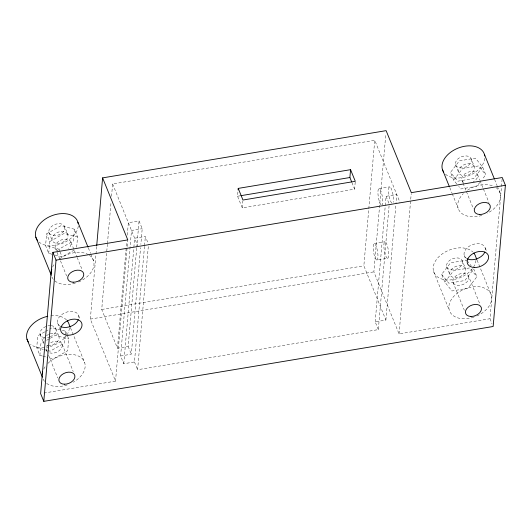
<?xml version="1.0" encoding="UTF-8"?>
<svg xmlns="http://www.w3.org/2000/svg" width="532" height="532" viewBox="0 0 532 532"><rect width="100%" height="100%" fill="white"/><g stroke="black" fill="none" stroke-linecap="round" stroke-linejoin="round"><path stroke-width="0.4" stroke-dasharray="2.66 2" d="M42.247 355.994L39.887 355.363L36.735 347.609L37.759 335.838L44.961 331.742M51.883 254.21L48.738 253.372L45.586 245.618L46.61 233.854L61.014 225.654L74.407 229.219L77.552 236.973L76.535 248.743M39.887 355.363L40.904 343.592L43.79 341.956M48.738 253.372L49.755 241.608L46.61 233.854M65.15 335.918L64.532 342.98L50.128 351.18L47.76 350.548M65.217 335.133L65.556 331.21L52.169 327.639L50.008 328.869M74.407 229.219L73.383 240.989L58.972 249.189L45.586 245.618M67.557 336.144L68.701 338.964L67.684 350.734L53.273 358.934L46.976 357.251M43.897 393.062L115.53 381.125L90.347 319.094L96.651 246.422M136.691 248.178L128.165 346.452L117.466 348.234L101.725 309.471L107.384 244.228M107.457 243.403L111.042 202.113M111.54 196.328L112.618 183.946L374.741 140.275L399.931 202.3M117.466 348.234L126.709 241.708M127.288 235.097L128.358 222.708L139.058 220.926L142.204 228.68L140.847 244.374M115.53 381.125L127.786 239.905M144.498 246.343L134.463 361.959L123.763 363.742L120.618 355.988L131.51 230.462L142.204 228.68M123.763 363.742L133.798 248.125M133.871 247.3L134.656 238.216L145.356 236.434L148.215 243.483M136.764 247.353L139.058 220.926M120.618 355.988L131.318 354.206L140.561 247.673M144.564 245.518L145.356 236.434M389.085 205.738L378.338 329.607L137.615 369.713L148.501 244.188M355.223 182.097L354.611 189.153L242.273 207.872L237.551 196.242L238.03 190.749M242.273 207.872L242.885 200.81M378.338 329.607L375.193 321.853L385.893 320.071L363.855 265.8L374.741 140.275M502.108 179.158L489.999 318.741L399.06 333.89L373.87 271.859L385.833 133.951M375.193 321.853L385.221 206.236M385.294 205.412L386.086 196.328L396.779 194.546L395.994 203.63M385.893 320.071L395.921 204.454M399.06 333.89L411.236 193.502M456.715 183.906L453.656 180.115L450.511 172.361L459.415 160.83L475.468 158.157L482.604 167.015L485.756 174.769L482.291 179.251M453.656 180.115L462.567 168.584L478.614 165.911L485.756 174.769M482.604 167.015L473.699 178.539L457.653 181.213L450.511 172.361M479.817 182.449L476.845 186.293L460.798 188.966L458.757 186.439M441.66 274.352L448.802 283.204L464.848 280.53L473.759 268.999L476.905 276.753L468 288.284L451.947 290.957L444.812 282.106L441.66 274.352L450.571 262.821L466.617 260.148M444.812 282.106L453.716 270.575L469.763 267.902L476.905 276.753M49.755 241.608L64.166 233.402L77.552 236.973M55.035 255.054L62.124 256.943L74.374 249.974M45.686 331.33L49.283 329.281M46.67 340.314L49.549 338.678M50.274 338.266L55.315 335.393L68.701 338.964M237.551 196.242L239.992 195.836M379.03 188.627L389.73 186.845M374.262 243.543L384.962 241.761M376.882 260.088A8.379 2.015 80.5 0 0 376.676 247.639A8.379 2.015 80.5 0 0 373.158 247.719A8.379 2.015 80.5 0 0 376.882 260.088L387.582 258.306A8.379 2.015 80.5 0 0 387.376 245.857A8.379 2.015 80.5 0 0 383.858 245.937A8.379 2.015 80.5 0 0 387.582 258.306M101.725 309.471L363.855 265.8M90.347 319.094L373.87 271.859M36.735 347.609L43.039 349.291M43.824 349.497L46.976 350.335M43.039 356.201L46.184 357.045M467.129 260.78L471.206 265.84M494.62 179.51L497.088 185.595M497.393 186.353L500.173 193.196M471.292 159.121A8.379 5.553 -22.1 0 1 460.838 167.959A8.379 5.553 -22.1 0 1 458.099 158.716A8.379 5.553 -22.1 0 1 471.292 159.121L474.444 166.875A8.379 5.553 -22.1 0 1 463.99 175.713A8.379 5.553 -22.1 0 1 461.244 166.469A8.379 5.553 -22.1 0 1 474.444 166.875M477.59 174.622L479.738 179.922M480.05 180.674L483.116 188.242M483.428 189L488.955 202.612M455.525 164.747L458.677 172.501M461.823 180.255L462.747 182.523M463.053 183.281L466.125 190.842M466.431 191.6L473.493 208.996M485.237 247.945L486.953 252.175M449.799 187.683L451.954 193.003M452.267 193.761L458.132 208.205M477.124 260.221L491.322 295.187M464.217 255.446L466.218 260.381M489.999 318.741L492 323.675M462.441 261.106A8.379 5.553 -22.1 0 1 451.987 269.95A8.379 5.553 -22.1 0 1 449.247 260.707A8.379 5.553 -22.1 0 1 462.441 261.106L465.593 268.86A8.379 5.553 -22.1 0 1 455.139 277.704A8.379 5.553 -22.1 0 1 452.393 268.461A8.379 5.553 -22.1 0 1 465.593 268.86M468.739 276.613A8.379 5.553 -22.1 0 1 458.285 285.458A8.379 5.553 -22.1 0 1 455.545 276.214A8.379 5.553 -22.1 0 1 468.739 276.613L479.798 303.845M446.681 266.738L449.826 274.492M452.971 282.246L464.336 310.229M433.54 271.426L449.281 310.196M386.086 196.328L389.231 204.082M351.958 182.616L354.611 189.153M112.618 183.946L137.801 245.97M88.365 248.005L90.526 253.325M90.832 254.09L93.612 260.926M128.165 346.452L131.318 354.206M134.463 361.959L137.615 369.713M64.731 226.851A8.379 5.553 -22.1 0 1 54.277 235.696A8.379 5.553 -22.1 0 1 51.538 226.452A8.379 5.553 -22.1 0 1 64.731 226.851L67.877 234.605A8.379 5.553 -22.1 0 1 57.423 243.45A8.379 5.553 -22.1 0 1 54.683 234.206A8.379 5.553 -22.1 0 1 67.877 234.605M71.029 242.359L76.861 256.73M77.173 257.488L82.394 270.349M58.972 249.189L59.83 251.303M60.123 252.008L62.124 256.943M48.964 232.477L52.116 240.231M55.261 247.985L60.176 260.088M60.482 260.846L66.626 275.975M78.676 315.675L80.392 319.905M70.563 327.951L84.761 362.917M65.556 331.21L67.271 335.439M57.656 323.183L59.943 328.823M55.88 328.843L59.032 336.596M62.178 344.35L73.236 371.582M40.113 334.468L43.265 342.222M46.41 349.976L47.335 352.244M48.565 355.27L57.775 377.966M391.778 203.118A8.379 2.015 80.5 0 1 388.626 191.021A8.379 2.015 80.5 0 1 391.545 189.232A8.379 2.015 80.5 0 1 393.188 202.253M381.078 204.9A8.379 2.015 80.5 0 1 377.926 192.192A8.379 2.015 80.5 0 1 381.251 192.112A8.379 2.015 80.5 0 1 382.129 204.88M60.116 326.236A11.172 7.401 -22.1 0 1 65.596 312.483A11.172 7.401 -22.1 0 1 78.583 319.04M51.218 325.67A8.379 5.553 -22.1 0 1 56.02 330.319A8.379 5.553 -22.1 0 1 50.261 336.729M49.582 336.995A8.379 5.553 -22.1 0 1 47.488 337.541M44.774 337.64A8.379 5.553 -22.1 0 1 40.498 331.163A8.379 5.553 -22.1 0 1 50.567 325.624M466.684 258.505A11.172 7.401 -22.1 0 1 471.259 245.132A11.172 7.401 -22.1 0 1 485.423 249.914M78.244 226.1A22.344 14.81 -22.1 0 1 62.164 243.49A22.344 14.81 -22.1 0 1 38.736 241.774M69.393 328.091A22.344 14.81 -22.1 0 1 67.644 333.67M67.245 334.369A22.344 14.81 -22.1 0 1 49.842 346.638M49.037 346.851A22.344 14.81 -22.1 0 1 30.517 344.304M50.952 315.742A22.344 14.81 -22.1 0 1 66.686 320.124M89.396 255.28A22.344 14.81 -22.1 0 1 78.171 282.146M75.238 283.184A22.344 14.81 -22.1 0 1 53.898 279.965M53.38 279.367A22.344 14.81 -22.1 0 1 51.571 275.935M52.588 267.117A22.344 14.81 -22.1 0 1 54.736 263.673M59.657 258.871A22.344 14.81 -22.1 0 1 88.684 254.815M58.128 250.758A8.379 5.553 -22.1 0 1 57.163 242.572A8.379 5.553 -22.1 0 1 68.861 239.885A8.379 5.553 -22.1 0 1 68.455 248.391M47.86 363.429A22.344 14.81 -22.1 0 1 80.851 357.484A22.344 14.81 -22.1 0 1 73.263 382.229M67.178 384.929A22.344 14.81 -22.1 0 1 45.047 381.956M44.528 381.358A22.344 14.81 -22.1 0 1 42.72 377.926M43.737 369.108A22.344 14.81 -22.1 0 1 45.892 365.664M50.254 333.85A8.379 5.553 -22.1 0 1 59.138 338.332A8.379 5.553 -22.1 0 1 48.578 345.441M47.927 345.394A8.379 5.553 -22.1 0 1 46.69 345.175M43.943 343.512A8.379 5.553 -22.1 0 1 44.455 337.627M46.377 335.765A8.379 5.553 -22.1 0 1 49.562 334.069M50.726 342.734A8.379 5.553 -22.1 0 1 62.317 345.827A8.379 5.553 -22.1 0 1 49.842 352.929M47.089 351.26A8.379 5.553 -22.1 0 1 47.601 345.381M473.739 317.192A22.344 14.81 -22.1 0 1 450.158 301.677A22.344 14.81 -22.1 0 1 486.567 289.182A22.344 14.81 -22.1 0 1 474.524 316.926M495.964 187.55A22.344 14.81 -22.1 0 1 487.398 213.192M481.799 215.453A22.344 14.81 -22.1 0 1 460.12 211.856A22.344 14.81 -22.1 0 1 463.272 193.701M467.542 190.19A22.344 14.81 -22.1 0 1 493.257 186.08M484.805 158.37A22.344 14.81 -22.1 0 1 467.635 176.165A22.344 14.81 -22.1 0 1 444.2 172.867M475.96 260.361A22.344 14.81 -22.1 0 1 472.908 268.008M472.409 268.68A22.344 14.81 -22.1 0 1 440.31 278.482A22.344 14.81 -22.1 0 1 440.676 255.107A22.344 14.81 -22.1 0 1 472.675 251.816M463.671 182.543A8.379 5.553 -22.1 0 1 464.941 173.791A8.379 5.553 -22.1 0 1 476.572 172.967A8.379 5.553 -22.1 0 1 473.274 181.864"/><path stroke-width="0.8" d="M102.596 177.881L127.786 239.905L52.894 252.387L40.638 393.6L43.79 401.354L493.144 326.495L505.4 185.276L502.255 177.522L411.309 192.67L386.126 130.646L102.596 177.881L96.724 245.598M43.79 401.354L56.04 260.141L52.894 252.387M238.097 189.964L238.23 188.395L350.568 169.681L355.296 181.312L242.951 200.025L238.23 188.395M351.659 181.884L349.89 177.522L350.568 169.681M240.81 195.696L349.89 177.522M56.04 260.141L505.4 185.276M484.433 154.426L494.308 178.752M442.391 169.435L449.181 186.16M476.818 259.456L475.581 256.417A22.344 14.81 -22.1 0 0 473.773 252.993M77.871 222.163L88.053 247.247M35.824 237.172L51.258 275.177M70.257 327.193L69.02 324.154A22.344 14.81 -22.1 0 0 67.212 320.723M26.979 339.163L42.407 377.168M78.324 319.739A11.172 7.401 -22.1 0 1 60.761 326.582M484.885 252.002A11.172 7.401 -22.1 0 1 467.329 258.851M37.632 240.597A22.344 14.81 -22.1 0 1 50.986 216.065A22.344 14.81 -22.1 0 1 78.197 223.686M28.316 341.956A22.344 14.81 -22.1 0 1 47.76 316.274M51.165 273.614A22.344 14.81 -22.1 0 1 51.757 269.219M42.341 373.989A22.344 14.81 -22.1 0 1 42.7 371.908M443.728 172.235A22.344 14.81 -22.1 0 1 458.085 148.115A22.344 14.81 -22.1 0 1 484.758 155.956M67.883 335.22A11.172 7.401 -22.1 0 0 81.822 323.429A11.172 7.401 -22.1 0 0 64.226 322.897A11.172 7.401 -22.1 0 0 67.883 335.22M64.319 384.204A8.379 5.553 -22.1 0 0 74.773 375.366A8.379 5.553 -22.1 0 0 61.572 374.96A8.379 5.553 -22.1 0 0 64.319 384.204M73.17 282.219A8.379 5.553 -22.1 0 0 83.624 273.375A8.379 5.553 -22.1 0 0 70.424 272.969A8.379 5.553 -22.1 0 0 73.17 282.219M474.451 267.49A11.172 7.401 -22.1 0 0 488.389 255.699A11.172 7.401 -22.1 0 0 470.793 255.161A11.172 7.401 -22.1 0 0 474.451 267.49M479.731 214.482A8.379 5.553 -22.1 0 0 490.185 205.638A8.379 5.553 -22.1 0 0 476.985 205.239A8.379 5.553 -22.1 0 0 479.731 214.482M470.88 316.474A8.379 5.553 -22.1 0 0 481.334 307.629A8.379 5.553 -22.1 0 0 468.14 307.23A8.379 5.553 -22.1 0 0 470.88 316.474"/></g></svg>
